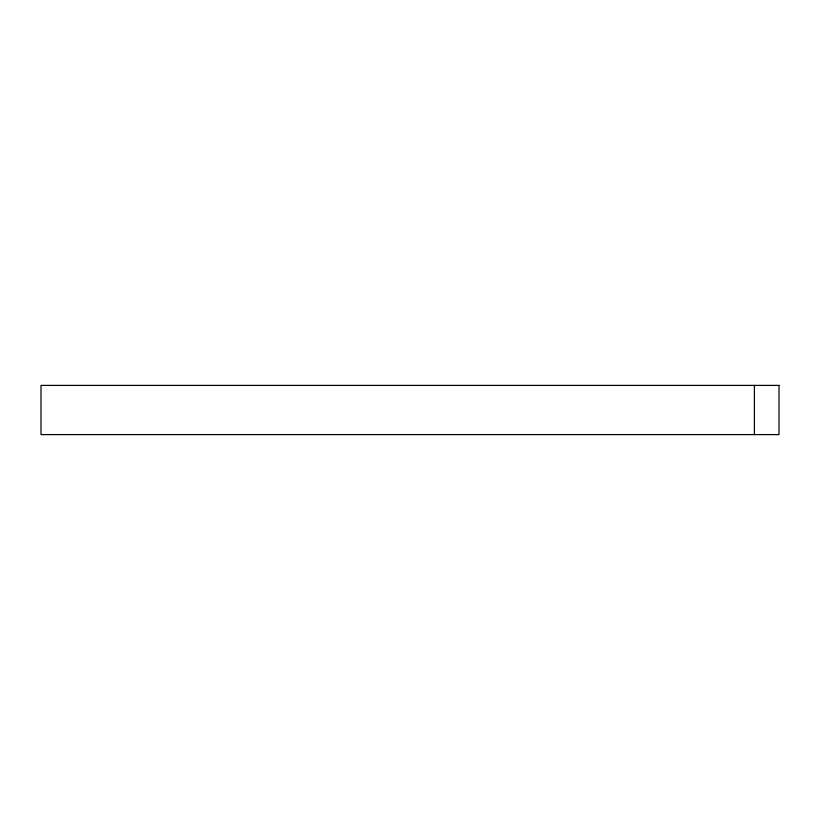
<?xml version="1.0" encoding="UTF-8"?>
<svg xmlns="http://www.w3.org/2000/svg" width="820" height="820" viewBox="0 0 820 820"><rect width="100%" height="100%" fill="white"/><g stroke="black" fill="none" stroke-linecap="round" stroke-linejoin="round"><path stroke-width="1.23" d="M754.4 385.4L754.4 434.6M779 385.4L41 385.4L41 434.6L779 434.6L779 385.4"/></g></svg>
